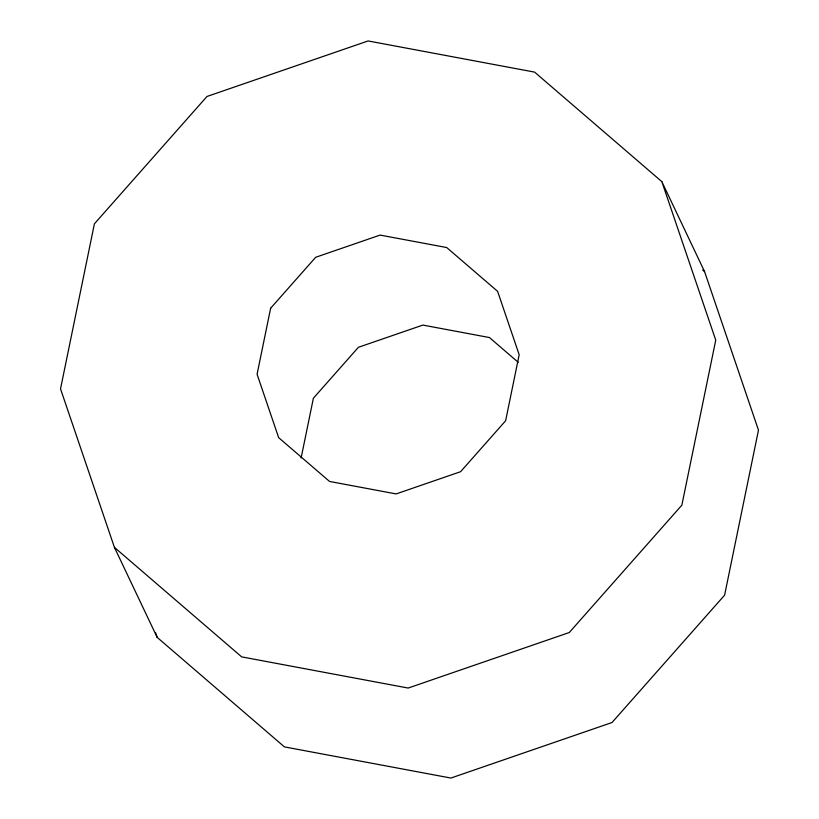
<?xml version="1.0" encoding="UTF-8"?>
<svg xmlns="http://www.w3.org/2000/svg" width="819" height="819" viewBox="0 0 819 819"><rect width="100%" height="100%" fill="white"/><g stroke="black" fill="none" stroke-linecap="round" stroke-linejoin="round"><path stroke-width="1.23" d="M301.105 458.016L313.38 398.229L358.405 347.297L422.86 325.082L489.455 337.551L518.263 362.346M661.834 181.623L534.592 72.113L368.11 40.95L206.982 96.478L94.4 223.822L60.524 388.861L114.425 547.379L157.166 637.377L284.408 746.887L450.89 778.05L612.018 722.522L724.6 595.178L758.476 430.139L704.575 271.621L661.834 181.623L715.745 340.131L681.858 505.169L569.277 632.524L408.159 688.052L241.666 656.879L114.425 547.379M702.641 269.963L704.575 271.621M155.518 632.534L157.166 637.377M270.639 308.231L257.084 374.242L278.655 437.653L329.545 481.449L396.14 493.918L460.595 471.703L505.62 420.771L519.174 354.75L497.614 291.349L446.713 247.543L380.118 235.084L315.673 257.289L270.639 308.231"/></g></svg>
